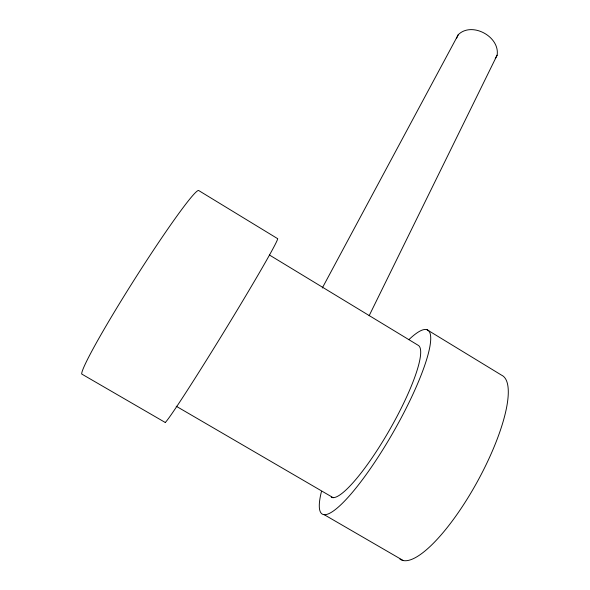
<?xml version="1.0" encoding="UTF-8"?>
<svg xmlns="http://www.w3.org/2000/svg" width="590" height="590" viewBox="0 0 590 590"><rect width="100%" height="100%" fill="white"/><g stroke="black" fill="none" stroke-linecap="round" stroke-linejoin="round"><path stroke-width="0.89" d="M369.126 315.753L497.127 55.172C500.084 36.61 471.816 21.314 458.268 34.677L322.288 288.023M456.579 38.239L458.268 34.677M495.268 58.646L497.127 55.172M324.22 514.694L403.184 560.5M176.181 406.208L333.144 497.665M269.49 255.042L418.022 345.209A87.504 17.206 -60.2 0 1 389.961 429.24A87.504 17.206 -60.2 0 1 331.285 497.215M427.138 329.795L501.581 375.174A105.116 29.507 -61.2 0 1 477.03 482.237A105.116 29.507 -61.2 0 1 399.939 559.106M408.877 339.663A106.045 20.879 -60.2 0 1 423.074 369.989A106.045 20.879 -60.2 0 1 353.004 491.64A106.045 20.879 -60.2 0 1 321.491 491.389M165.259 422.484L81.678 374.008A109.062 6.63 -57.6 0 1 138.377 273.34A109.062 6.63 -57.6 0 1 198.882 190.651L277.47 238.559A108 3.016 -58.5 0 1 227.364 326.314A108 3.016 -58.5 0 1 165.259 422.484"/></g></svg>
